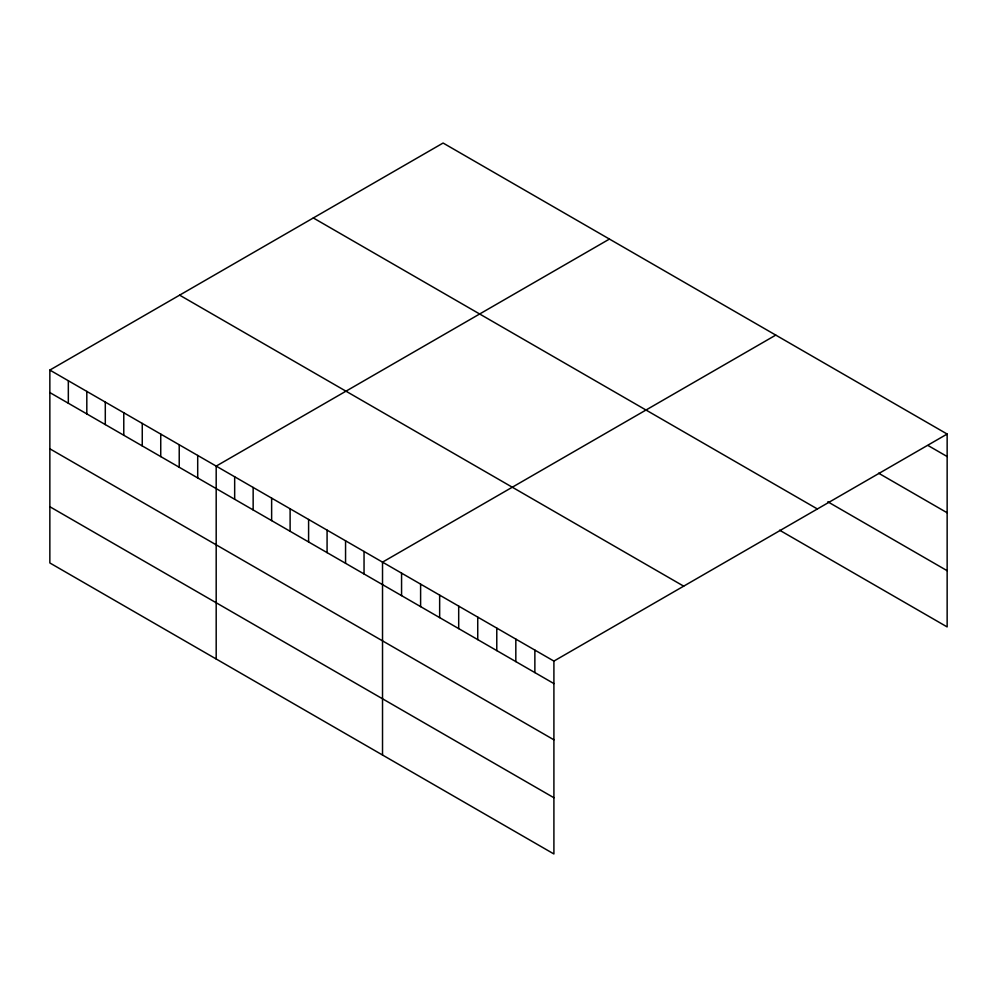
<?xml version="1.0" encoding="UTF-8"?>
<svg xmlns="http://www.w3.org/2000/svg" width="997" height="997" viewBox="0 0 997 997"><rect width="100%" height="100%" fill="white"/><g stroke="black" fill="none" stroke-linecap="round" stroke-linejoin="round"><path stroke-width="1.5" d="M49.85 370.074L553.908 661.086L553.908 853.968L49.85 562.956L49.85 370.074L443.092 143.032L947.15 434.044L947.15 626.926L779.579 530.18M609.429 239.068L216.187 466.11L216.187 658.98M775.766 335.104L382.524 562.146L382.524 755.016M553.908 661.086L947.15 434.044M928.107 445.547L947.15 456.539M878.594 473.189L947.15 512.77M827.822 501.803L947.15 570.695M313.32 217.957L817.378 508.969M179.622 295.149L683.68 586.161M49.85 392.569L553.908 683.581M49.85 448.8L553.908 739.811M49.85 506.725L553.908 797.737M534.866 650.094L534.866 672.589M515.823 639.102L515.823 661.597M496.78 628.11L496.78 650.605M477.737 617.118L477.737 639.6M458.695 606.114L458.695 628.609M439.652 595.122L439.652 617.617M420.609 584.13L420.609 606.625M401.567 573.138L401.567 595.633M364.042 551.478L364.042 573.973M345.56 540.798L345.56 563.293M327.078 530.13L327.078 552.625M308.596 519.462L308.596 541.957M290.115 508.794L290.115 531.289M271.633 498.126L271.633 520.608M253.151 487.446L253.151 509.941M234.669 476.778L234.669 499.273M197.705 455.442L197.705 477.937M179.223 444.774L179.223 467.257M160.741 434.094L160.741 456.589M142.259 423.426L142.259 445.921M123.778 412.758L123.778 435.253M105.296 402.09L105.296 424.585M86.814 391.41L86.814 413.905M68.332 380.742L68.332 403.237"/></g></svg>
